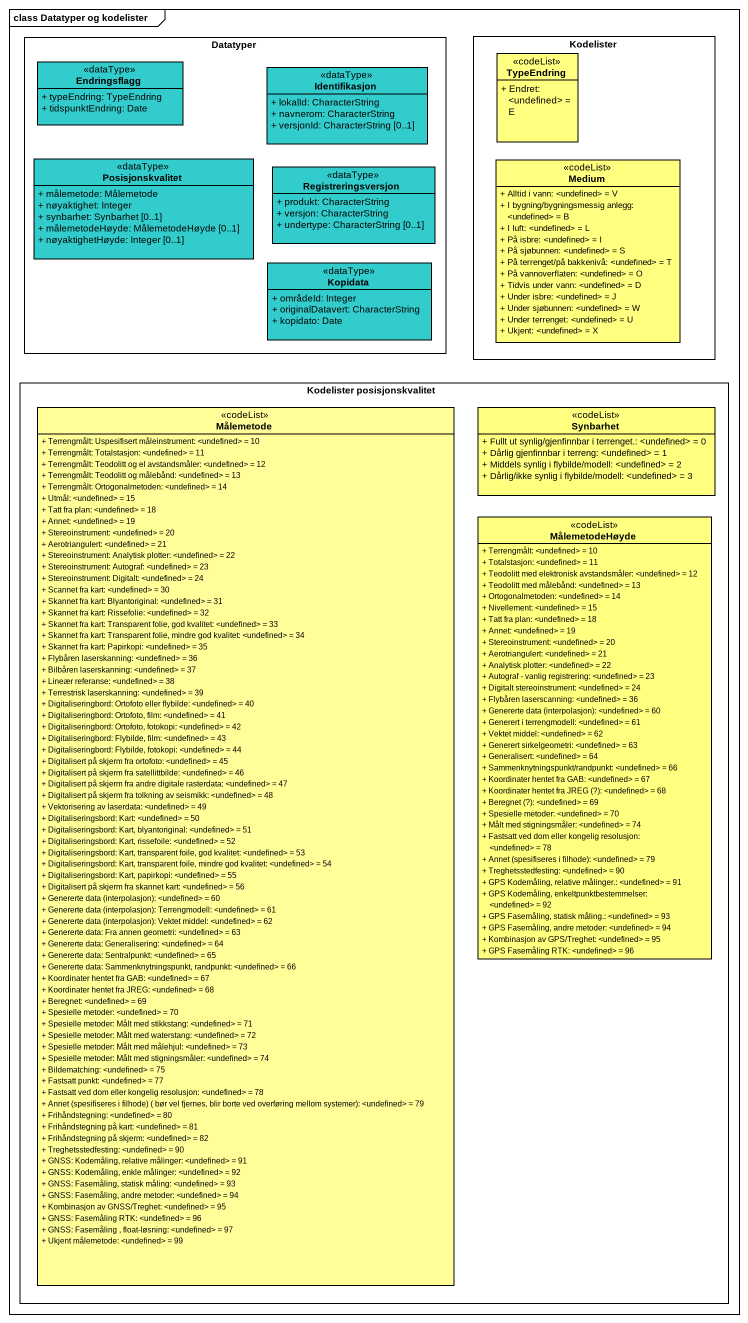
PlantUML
@startuml
mainframe class Datatyper og kodelister
hide circle
hide empty members
skinparam classAttributeIconSize 0
rectangle Datatyper {
  class Endringsflagg <<dataType>> #33CCCC {
    + typeEndring: TypeEndring
    + tidspunktEndring: Date
  }
  class Identifikasjon <<dataType>> #33CCCC {
    + lokalId: CharacterString
    + navnerom: CharacterString
    + versjonId: CharacterString [0..1]
  }
  class Posisjonskvalitet <<dataType>> #33CCCC {
    + målemetode: Målemetode
    + nøyaktighet: Integer
    + synbarhet: Synbarhet [0..1]
    + målemetodeHøyde: MålemetodeHøyde [0..1]
    + nøyaktighetHøyde: Integer [0..1]
  }
  class Registreringsversjon <<dataType>> #33CCCC {
    + produkt: CharacterString
    + versjon: CharacterString
    + undertype: CharacterString [0..1]
  }
  class Kopidata <<dataType>> #33CCCC {
    + områdeId: Integer
    + originalDatavert: CharacterString
    + kopidato: Date
  }
}
rectangle Kodelister {
  class TypeEndring <<codeList>> #FFFF80 {
    + Endret: <undefined> = E
  }
  class Medium <<codeList>> #FFFF80 {
    + Alltid i vann: <undefined> = V
    + I bygning/bygningsmessig anlegg: <undefined> = B
    + I luft: <undefined> = L
    + På isbre: <undefined> = I
    + På sjøbunnen: <undefined> = S
    + På terrenget/på bakkenivå: <undefined> = T
    + På vannoverflaten: <undefined> = O
    + Tidvis under vann: <undefined> = D
    + Under isbre: <undefined> = J
    + Under sjøbunnen: <undefined> = W
    + Under terrenget: <undefined> = U
    + Ukjent: <undefined> = X
  }
}
rectangle "Kodelister posisjonskvalitet" as Kodelister_posisjonskvalitet {
  class Målemetode <<codeList>> #FFFE99 {
    + Terrengmålt: Uspesifisert måleinstrument: <undefined> = 10
    + Terrengmålt: Totalstasjon: <undefined> = 11
    + Terrengmålt: Teodolitt og el avstandsmåler: <undefined> = 12
    + Terrengmålt: Teodolitt og målebånd: <undefined> = 13
    + Terrengmålt: Ortogonalmetoden: <undefined> = 14
    + Utmål: <undefined> = 15
    + Tatt fra plan: <undefined> = 18
    + Annet: <undefined> = 19
    + Stereoinstrument: <undefined> = 20
    + Aerotriangulert: <undefined> = 21
    + Stereoinstrument: Analytisk plotter: <undefined> = 22
    + Stereoinstrument: Autograf: <undefined> = 23
    + Stereoinstrument: Digitalt: <undefined> = 24
    + Scannet fra kart: <undefined> = 30
    + Skannet fra kart: Blyantoriginal: <undefined> = 31
    + Skannet fra kart: Rissefolie: <undefined> = 32
    + Skannet fra kart: Transparent folie, god kvalitet: <undefined> = 33
    + Skannet fra kart: Transparent folie, mindre god kvalitet: <undefined> = 34
    + Skannet fra kart: Papirkopi: <undefined> = 35
    + Flybåren laserskanning: <undefined> = 36
    + Bilbåren laserskanning: <undefined> = 37
    + Lineær referanse: <undefined> = 38
    + Terrestrisk laserskanning: <undefined> = 39
    + Digitaliseringbord: Ortofoto eller flybilde: <undefined> = 40
    + Digitaliseringbord: Ortofoto, film: <undefined> = 41
    + Digitaliseringbord: Ortofoto, fotokopi: <undefined> = 42
    + Digitaliseringbord: Flybilde, film: <undefined> = 43
    + Digitaliseringbord: Flybilde, fotokopi: <undefined> = 44
    + Digitalisert på skjerm fra ortofoto: <undefined> = 45
    + Digitalisert på skjerm fra satellittbilde: <undefined> = 46
    + Digitalisert på skjerm fra andre digitale rasterdata: <undefined> = 47
    + Digitalisert på skjerm fra tolkning av seismikk: <undefined> = 48
    + Vektorisering av laserdata: <undefined> = 49
    + Digitaliseringsbord: Kart: <undefined> = 50
    + Digitaliseringsbord: Kart, blyantoriginal: <undefined> = 51
    + Digitaliseringsbord: Kart, rissefoile: <undefined> = 52
    + Digitaliseringsbord: Kart, transparent foile, god kvalitet: <undefined> = 53
    + Digitaliseringsbord: Kart, transparent foile, mindre god kvalitet: <undefined> = 54
    + Digitaliseringsbord: Kart, papirkopi: <undefined> = 55
    + Digitalisert på skjerm fra skannet kart: <undefined> = 56
    {field} + Genererte data (interpolasjon): <undefined> = 60
    {field} + Genererte data (interpolasjon): Terrengmodell: <undefined> = 61
    {field} + Genererte data (interpolasjon): Vektet middel: <undefined> = 62
    + Genererte data: Fra annen geometri: <undefined> = 63
    + Genererte data: Generalisering: <undefined> = 64
    + Genererte data: Sentralpunkt: <undefined> = 65
    + Genererte data: Sammenknytningspunkt, randpunkt: <undefined> = 66
    + Koordinater hentet fra GAB: <undefined> = 67
    + Koordinater hentet fra JREG: <undefined> = 68
    + Beregnet: <undefined> = 69
    + Spesielle metoder: <undefined> = 70
    + Spesielle metoder: Målt med stikkstang: <undefined> = 71
    + Spesielle metoder: Målt med waterstang: <undefined> = 72
    + Spesielle metoder: Målt med målehjul: <undefined> = 73
    + Spesielle metoder: Målt med stigningsmåler: <undefined> = 74
    + Bildematching: <undefined> = 75
    + Fastsatt punkt: <undefined> = 77
    + Fastsatt ved dom eller kongelig resolusjon: <undefined> = 78
    {field} + Annet (spesifiseres i filhode) ( bør vel fjernes, blir borte ved overføring mellom systemer): <undefined> = 79
    + Frihåndstegning: <undefined> = 80
    + Frihåndstegning på kart: <undefined> = 81
    + Frihåndstegning på skjerm: <undefined> = 82
    + Treghetsstedfesting: <undefined> = 90
    + GNSS: Kodemåling, relative målinger: <undefined> = 91
    + GNSS: Kodemåling, enkle målinger: <undefined> = 92
    + GNSS: Fasemåling, statisk måling: <undefined> = 93
    + GNSS: Fasemåling, andre metoder: <undefined> = 94
    + Kombinasjon av GNSS/Treghet: <undefined> = 95
    + GNSS: Fasemåling RTK: <undefined> = 96
    + GNSS: Fasemåling , float-løsning: <undefined> = 97
    + Ukjent målemetode: <undefined> = 99
  }
  class Synbarhet <<codeList>> #FFFF80 {
    + Fullt ut synlig/gjenfinnbar i terrenget.: <undefined> = 0
    + Dårlig gjenfinnbar i terreng: <undefined> = 1
    + Middels synlig i flybilde/modell: <undefined> = 2
    + Dårlig/ikke synlig i flybilde/modell: <undefined> = 3
  }
  class MålemetodeHøyde <<codeList>> #FFFF80 {
    + Terrengmålt: <undefined> = 10
    + Totalstasjon: <undefined> = 11
    + Teodolitt med elektronisk avstandsmåler: <undefined> = 12
    + Teodolitt med målebånd: <undefined> = 13
    + Ortogonalmetoden: <undefined> = 14
    + Nivellement: <undefined> = 15
    + Tatt fra plan: <undefined> = 18
    + Annet: <undefined> = 19
    + Stereoinstrument: <undefined> = 20
    + Aerotriangulert: <undefined> = 21
    + Analytisk plotter: <undefined> = 22
    + Autograf - vanlig registrering: <undefined> = 23
    + Digitalt stereoinstrument: <undefined> = 24
    + Flybåren laserscanning: <undefined> = 36
    {field} + Genererte data (interpolasjon): <undefined> = 60
    + Generert i terrengmodell: <undefined> = 61
    + Vektet middel: <undefined> = 62
    + Generert sirkelgeometri: <undefined> = 63
    + Generalisert: <undefined> = 64
    + Sammenknytningspunkt/randpunkt: <undefined> = 66
    + Koordinater hentet fra GAB: <undefined> = 67
    {field} + Koordinater hentet fra JREG (?): <undefined> = 68
    {field} + Beregnet (?): <undefined> = 69
    + Spesielle metoder: <undefined> = 70
    + Målt med stigningsmåler: <undefined> = 74
    + Fastsatt ved dom eller kongelig resolusjon: <undefined> = 78
    {field} + Annet (spesifiseres i filhode): <undefined> = 79
    + Treghetsstedfesting: <undefined> = 90
    + GPS Kodemåling, relative målinger.: <undefined> = 91
    + GPS Kodemåling, enkeltpunktbestemmelser: <undefined> = 92
    + GPS Fasemåling, statisk måling.: <undefined> = 93
    + GPS Fasemåling, andre metoder: <undefined> = 94
    + Kombinasjon av GPS/Treghet: <undefined> = 95
    + GPS Fasemåling RTK: <undefined> = 96
  }
}
@enduml
